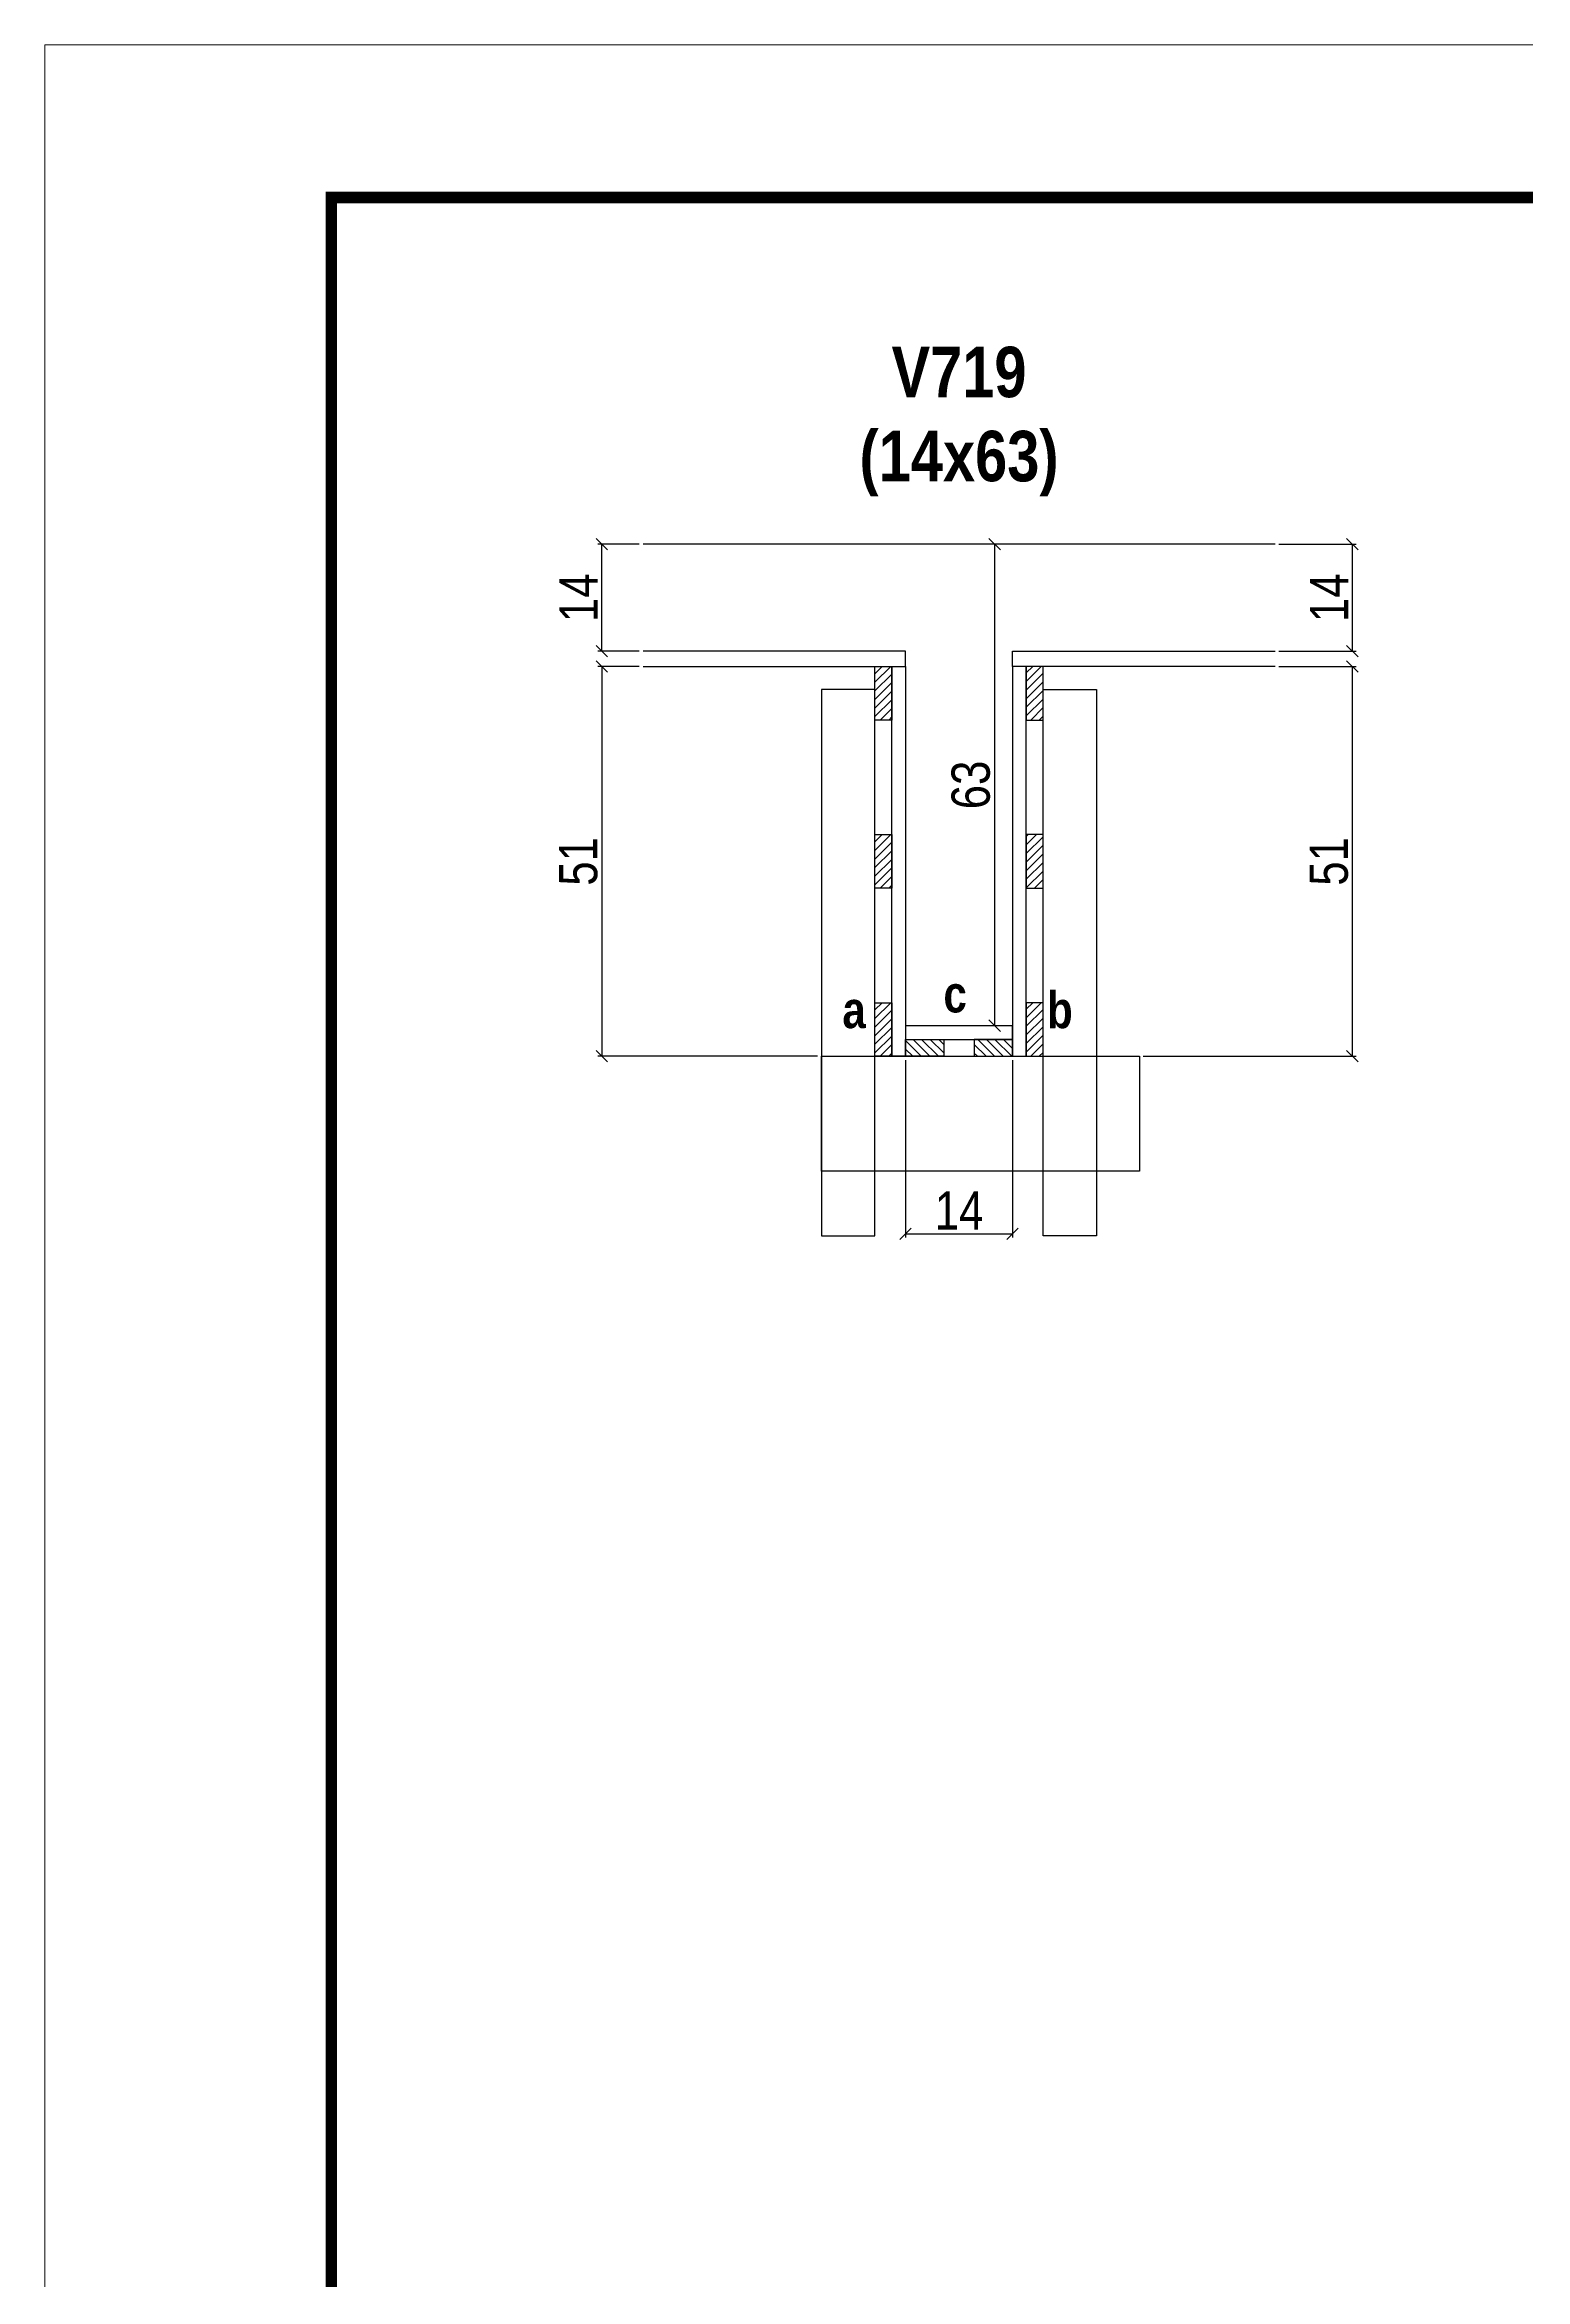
# Model space of a CAD drawing. Extents: x 3309 to 9563, y -2522 to 14608.
# Drawn here: x 4908 to 5295, y 11726 to 12311 of the extents above; entities that cross this region are included whole.
import ezdxf

# ---------------------------------------------------------------- set-up
doc = ezdxf.new("R2010")
doc.units = 0
doc.header["$PDMODE"] = 35
doc.header["$PDSIZE"] = -10
doc.linetypes.add('DASHED', pattern=[0.75, 0.5, -0.25])
for name, color, linetype, lineweight in [('CONCRETO', 251, 'Continuous', 25), ('Folhas', 255, 'Continuous', 9), ('SARRAFO DE PRESSAO', 251, 'DASHED', 9)]:
    doc.layers.add(name, color=color, linetype=linetype, lineweight=lineweight)
for name, color, linetype in [('COTA', 241, 'Continuous'), ('detalhes', 4, 'Continuous'), ('NOMENCLATURA', 7, 'Continuous'), ('Painéis', 200, 'Continuous'), ('SARR_2.2x7', 40, 'Continuous'), ('SARR_3.5x7', 81, 'Continuous')]:
    doc.layers.add(name, color=color, linetype=linetype)
doc.styles.add('COTA TECNICA 2X', font='techl___.ttf', dxfattribs={"height": 10})
doc.styles.add('TECNICA', font='techb___.ttf', dxfattribs={"height": 10})
doc.dimstyles.new('SECAO', dxfattribs={"dimscale": 0.333333, "dimtxt": 5, "dimasz": 9, "dimexe": 3, "dimexo": 3, "dimgap": 3, "dimtad": 1, "dimdec": 1, "dimlfac": 0.5, "dimzin": 12, "dimdsep": 46, "dimtxsty": 'COTA TECNICA 2X', "dimblk1": 'OBLIQUE', "dimblk2": 'OBLIQUE', "dimsah": 1, "dimcen": 0.9, "dimclrd": 4, "dimclre": 4, "dimclrt": 240, "dimadec": 1, "dimazin": 3, "dimtfac": 1, "dimtdec": 1, "dimtmove": 0, "dimatfit": 3, "dimfxl": 1, "dimtolj": 1, "dimtzin": 12, "dimarcsym": 0})
pattern_1 = [(45, (-118387.018, -21131.5717), (-1.122532015, 1.122532015), [])]

# ---------------------------------------------------------------- blocks, each defined once
blk = doc.blocks.new('9999999999')
at = {"layer": 'Folhas'}
blk.add_lwpolyline([(98138.98, 34190.21), (99623.98, 34190.21), (99623.98, 35240.21), (98138.98, 35240.21)], close=True, dxfattribs=at)
at = {"layer": 'Folhas', "color": 30, "const_width": 3}
blk.add_lwpolyline([(98213.98, 34230.21), (99583.98, 34230.21), (99583.98, 35200.21), (98213.98, 35200.21)], close=True, dxfattribs=at)
blk = doc.blocks.new('_Oblique')
at = {"color": 0, "linetype": 'ByBlock', "lineweight": -2}
blk.add_line((-0.5, -0.5), (0.5, 0.5), dxfattribs=at)
blk = doc.blocks.new('*D131')
at = {"layer": 'COTA', "color": 4, "lineweight": -2, "transparency": 16777216}
for p, q in [((5063.45, 12147.97), (5052.66, 12147.97)), ((5053.66, 12147.97), (5053.66, 12045.97)), ((5110.15, 12045.97), (5052.66, 12045.97))]:
    blk.add_line(p, q, dxfattribs=at)
at = {"layer": 'Defpoints', "color": 0, "transparency": 16777216}
for p in [(5064.45, 12147.97), (5053.66, 12045.97), (5111.15, 12045.97, 0)]:
    blk.add_point(p, dxfattribs=at)
at = {"layer": 'COTA', "color": 4, "lineweight": -2, "transparency": 16777216, "xscale": 3, "yscale": 3, "zscale": 3}
for p, rotation in [((5053.66, 12147.97), 90), ((5053.66, 12045.97), 270)]:
    blk.add_blockref('_Oblique', p, dxfattribs=dict(at, rotation=rotation))
at = {"layer": 'COTA', "color": 240, "transparency": 16777216, "insert": (5047.55, 12096.97), "char_height": 10, "attachment_point": 5, "rotation": 90, "style": 'COTA TECNICA 2X'}
blk.add_mtext('\\A1;51', dxfattribs=at)
blk = doc.blocks.new('*D132')
at = {"layer": 'COTA', "color": 4, "lineweight": -2, "transparency": 16777216}
for p, q in [((5160.15, 12179.97), (5155.48, 12179.97)), ((5156.48, 12053.97), (5156.48, 12179.97)), ((5160.15, 12053.97), (5155.48, 12053.97))]:
    blk.add_line(p, q, dxfattribs=at)
at = {"layer": 'Defpoints', "color": 0, "transparency": 16777216}
for p in [(5156.48, 12179.97), (5161.15, 12179.97), (5161.15, 12053.97)]:
    blk.add_point(p, dxfattribs=at)
at = {"layer": 'COTA', "color": 4, "lineweight": -2, "transparency": 16777216, "xscale": 3, "yscale": 3, "zscale": 3}
for p, rotation in [((5156.48, 12179.97), 90), ((5156.48, 12053.97), 270)]:
    blk.add_blockref('_Oblique', p, dxfattribs=dict(at, rotation=rotation))
at = {"layer": 'COTA', "color": 240, "transparency": 16777216, "insert": (5150.26, 12116.97), "char_height": 10, "attachment_point": 5, "rotation": 90, "style": 'COTA TECNICA 2X'}
blk.add_mtext('\\A1;63', dxfattribs=at)
blk = doc.blocks.new('*D133')
at = {"layer": 'COTA', "color": 4, "lineweight": -2, "transparency": 16777216}
for p, q in [((5063.45, 12179.97), (5052.66, 12179.97)), ((5053.66, 12151.97), (5053.66, 12179.97)), ((5063.45, 12151.97), (5052.66, 12151.97))]:
    blk.add_line(p, q, dxfattribs=at)
at = {"layer": 'Defpoints', "color": 0, "transparency": 16777216}
for p in [(5053.66, 12179.97), (5064.45, 12179.97), (5064.45, 12151.97)]:
    blk.add_point(p, dxfattribs=at)
at = {"layer": 'COTA', "color": 4, "lineweight": -2, "transparency": 16777216, "xscale": 3, "yscale": 3, "zscale": 3}
for p, rotation in [((5053.66, 12179.97), 90), ((5053.66, 12151.97), 270)]:
    blk.add_blockref('_Oblique', p, dxfattribs=dict(at, rotation=rotation))
at = {"layer": 'COTA', "color": 240, "transparency": 16777216, "insert": (5047.59, 12165.97), "char_height": 10, "attachment_point": 5, "rotation": 90, "style": 'COTA TECNICA 2X'}
blk.add_mtext('\\A1;14', dxfattribs=at)
blk = doc.blocks.new('*D134')
at = {"layer": 'COTA', "color": 4, "lineweight": -2, "transparency": 16777216}
for p, q in [((5133.15, 12044.97), (5133.15, 11998.52)), ((5161.15, 12044.97), (5161.15, 11998.52)), ((5133.15, 11999.52), (5161.15, 11999.52))]:
    blk.add_line(p, q, dxfattribs=at)
at = {"layer": 'Defpoints', "color": 0, "transparency": 16777216}
for p in [(5133.15, 12045.97), (5161.15, 12045.97), (5161.15, 11999.52)]:
    blk.add_point(p, dxfattribs=at)
at = {"layer": 'COTA', "color": 4, "lineweight": -2, "transparency": 16777216, "xscale": 3, "yscale": 3, "zscale": 3, "rotation": 180}
blk.add_blockref('_Oblique', (5133.15, 11999.52), dxfattribs=at)
at = {"layer": 'COTA', "color": 4, "lineweight": -2, "transparency": 16777216, "xscale": 3, "yscale": 3, "zscale": 3}
blk.add_blockref('_Oblique', (5161.15, 11999.52), dxfattribs=at)
at = {"layer": 'COTA', "color": 240, "transparency": 16777216, "insert": (5147.15, 12005.59), "char_height": 10, "attachment_point": 5, "style": 'COTA TECNICA 2X'}
blk.add_mtext('\\A1;14', dxfattribs=at)
blk = doc.blocks.new('*D135')
at = {"layer": 'COTA', "color": 4, "lineweight": -2, "transparency": 16777216}
for p, q in [((5230.85, 12147.97), (5251.08, 12147.97)), ((5250.08, 12045.97), (5250.08, 12147.97)), ((5195.34, 12045.97), (5251.08, 12045.97))]:
    blk.add_line(p, q, dxfattribs=at)
at = {"layer": 'Defpoints', "color": 0, "transparency": 16777216}
for p in [(5229.85, 12147.97), (5250.08, 12147.97), (5194.34, 12045.97)]:
    blk.add_point(p, dxfattribs=at)
at = {"layer": 'COTA', "color": 4, "lineweight": -2, "transparency": 16777216, "xscale": 3, "yscale": 3, "zscale": 3}
for p, rotation in [((5250.08, 12147.97), 90), ((5250.08, 12045.97), 270)]:
    blk.add_blockref('_Oblique', p, dxfattribs=dict(at, rotation=rotation))
at = {"layer": 'COTA', "color": 240, "transparency": 16777216, "insert": (5243.97, 12096.97), "char_height": 10, "attachment_point": 5, "rotation": 90, "style": 'COTA TECNICA 2X'}
blk.add_mtext('\\A1;51', dxfattribs=at)
blk = doc.blocks.new('*D136')
at = {"layer": 'COTA', "color": 4, "lineweight": -2, "transparency": 16777216}
for p, q in [((5230.85, 12179.97), (5251.08, 12179.97)), ((5250.08, 12151.97), (5250.08, 12179.97)), ((5230.85, 12151.97), (5251.08, 12151.97))]:
    blk.add_line(p, q, dxfattribs=at)
at = {"layer": 'Defpoints', "color": 0, "transparency": 16777216}
for p in [(5229.85, 12179.97), (5250.08, 12179.97), (5229.85, 12151.97)]:
    blk.add_point(p, dxfattribs=at)
at = {"layer": 'COTA', "color": 4, "lineweight": -2, "transparency": 16777216, "xscale": 3, "yscale": 3, "zscale": 3}
for p, rotation in [((5250.08, 12179.97), 90), ((5250.08, 12151.97), 270)]:
    blk.add_blockref('_Oblique', p, dxfattribs=dict(at, rotation=rotation))
at = {"layer": 'COTA', "color": 240, "transparency": 16777216, "insert": (5244.01, 12165.97), "char_height": 10, "attachment_point": 5, "rotation": 90, "style": 'COTA TECNICA 2X'}
blk.add_mtext('\\A1;14', dxfattribs=at)

msp = doc.modelspace()

# ---------------------------------------------------------------- hatches: boundary and pattern name
at = {"layer": 'SARR_2.2x7'}
h = msp.add_hatch(dxfattribs=at)
h.set_pattern_fill('ANSI31', color=256, scale=0.5)
h.set_pattern_definition([(45, (-118387.018, -21087.5717), (-1.122532015, 1.122532015), [])])
h.paths.add_polyline_path([(5125.15, 12133.97), (5129.55, 12133.97), (5129.55, 12147.97), (5125.15, 12147.97)])
h = msp.add_hatch(dxfattribs=at)
h.set_pattern_fill('ANSI31', color=256, scale=0.5)
h.set_pattern_definition([(45, (-118397.018, -21087.5717), (-1.122532015, 1.122532015), [])])
h.paths.add_polyline_path([(5169.15, 12133.97), (5164.75, 12133.97), (5164.75, 12147.97), (5169.15, 12147.97)])
h = msp.add_hatch(dxfattribs=at)
h.set_pattern_fill('ANSI31', color=256, scale=0.5)
h.set_pattern_definition(pattern_1)
h.paths.add_polyline_path([(5125.15, 12089.97), (5129.55, 12089.97), (5129.55, 12103.97), (5125.15, 12103.97)])
h = msp.add_hatch(dxfattribs=at)
h.set_pattern_fill('ANSI31', color=256, scale=0.5)
h.set_pattern_definition(pattern_1)
h.paths.add_polyline_path([(5169.15, 12089.97), (5164.75, 12089.97), (5164.75, 12103.97), (5169.15, 12103.97)])
h = msp.add_hatch(dxfattribs=at)
h.set_pattern_fill('ANSI31', color=256, scale=0.5)
h.set_pattern_definition([(45, (-118387.018, -21175.5717), (-1.122532015, 1.122532015), [])])
h.paths.add_polyline_path([(5125.15, 12045.97), (5129.55, 12045.97), (5129.55, 12059.97), (5125.15, 12059.97)])
h = msp.add_hatch(dxfattribs=at)
h.set_pattern_fill('ANSI31', color=256, scale=0.5)
h.set_pattern_definition([(45, (-118397.018, -21175.5717), (-1.122532015, 1.122532015), [])])
h.paths.add_polyline_path([(5169.15, 12045.97), (5164.75, 12045.97), (5164.75, 12059.97), (5169.15, 12059.97)])
h = msp.add_hatch(dxfattribs=at)
h.set_pattern_fill('ANSI31', color=256, scale=0.5, angle=90)
h.set_pattern_definition([(135, (38368.6903, -111466.2027), (-1.122532015, -1.122532015), [])])
h.paths.add_polyline_path([(5143.15, 12045.97), (5143.15, 12050.37), (5133.15, 12050.37), (5133.15, 12045.97)])
h = msp.add_hatch(dxfattribs=at)
h.set_pattern_fill('ANSI31', color=256, scale=0.5, angle=90)
h.set_pattern_definition([(135, (38358.6903, -111466.2027), (-1.122532015, -1.122532015), [])])
h.paths.add_polyline_path([(5151.15, 12050.37), (5151.15, 12045.97), (5161.15, 12045.97), (5161.15, 12050.37)])

# ---------------------------------------------------------------- linework, layer by layer
at = {"layer": 'CONCRETO', "linetype": 'Continuous'}
msp.add_line((5229.85, 12179.97), (5064.45, 12179.97), dxfattribs=at)
at = {"layer": 'Painéis', "linetype": 'Continuous'}
for points in [[(5064.45, 12147.97), (5133.15, 12147.97), (5133.15, 12151.97), (5064.45, 12151.97)], [(5229.85, 12147.97), (5161.15, 12147.97), (5161.15, 12151.97), (5229.85, 12151.97)]]:
    msp.add_lwpolyline(points, dxfattribs=at)
for points in [[(5129.55, 12045.97), (5129.55, 12147.97), (5133.15, 12147.97), (5133.15, 12045.97)], [(5164.75, 12045.97), (5164.75, 12147.97), (5161.15, 12147.97), (5161.15, 12045.97)], [(5161.15, 12053.97), (5133.15, 12053.97), (5133.15, 12050.37), (5161.15, 12050.37)]]:
    msp.add_lwpolyline(points, close=True, dxfattribs=at)
at = {"layer": 'SARR_2.2x7'}
for points in [[(5129.55, 12147.97), (5129.55, 12133.97), (5125.15, 12133.97), (5125.15, 12147.97)], [(5164.75, 12147.97), (5164.75, 12133.97), (5169.15, 12133.97), (5169.15, 12147.97)], [(5129.55, 12103.97), (5129.55, 12089.97), (5125.15, 12089.97), (5125.15, 12103.97)], [(5164.75, 12103.97), (5164.75, 12089.97), (5169.15, 12089.97), (5169.15, 12103.97)], [(5129.55, 12059.97), (5129.55, 12045.97), (5125.15, 12045.97), (5125.15, 12059.97)], [(5164.75, 12059.97), (5164.75, 12045.97), (5169.15, 12045.97), (5169.15, 12059.97)], [(5133.15, 12050.37), (5143.15, 12050.37), (5143.15, 12045.97), (5133.15, 12045.97)], [(5161.15, 12050.37), (5151.15, 12050.37), (5151.15, 12045.97), (5161.15, 12045.97)]]:
    msp.add_lwpolyline(points, close=True, dxfattribs=at)
at = {"layer": 'SARR_3.5x7'}
for points in [[(5125.15, 12141.97), (5111.15, 12141.97), (5111.15, 11998.99), (5125.15, 11998.99)], [(5169.15, 12141.97), (5183.15, 12141.97), (5183.15, 11998.99), (5169.15, 11998.99)], [(5111.15, 12045.97), (5194.34, 12045.97), (5194.34, 12015.88), (5111.15, 12015.88)]]:
    msp.add_lwpolyline(points, close=True, dxfattribs=at)

# ---------------------------------------------------------------- block references
at = {"layer": 'SARRAFO DE PRESSAO', "color": 6, "linetype": 'ByBlock'}
msp.add_blockref('9999999999', (-93231.11, -22929.5), dxfattribs=at)

# ---------------------------------------------------------------- texts
at = {"layer": 'detalhes', "style": 'TECNICA'}
for s, p in [('a', (5116.63, 12053.33)), ('c', (5143.07, 12057.44)), ('b', (5170.19, 12053.32))]:
    msp.add_text(s, height=9.6, dxfattribs=at).set_placement(p)
at = {"layer": 'NOMENCLATURA', "insert": (5147.15, 12231.66), "char_height": 13.2, "attachment_point": 2, "style": 'TECNICA'}
msp.add_mtext_dynamic_manual_height_columns('V719\\P(14x63)', width=300.2766, gutter_width=1, heights=[0], dxfattribs=at)

# ---------------------------------------------------------------- dimensions: what is measured, and where the dimension line sits
at = {"layer": 'COTA'}
for base, p1, p2, picture, middle in [((5053.66, 12179.97), (5064.45, 12151.97), (5064.45, 12179.97), '*D133', (5047.59, 12165.97)), ((5250.08, 12179.97), (5229.85, 12151.97), (5229.85, 12179.97), '*D136', (5244.01, 12165.97)), ((5053.66, 12045.97), (5064.45, 12147.97), (5111.15, 12045.97), '*D131', (5047.55, 12096.97)), ((5250.08, 12147.97), (5194.34, 12045.97), (5229.85, 12147.97), '*D135', (5243.97, 12096.97))]:
    dim = msp.add_linear_dim(base=base, p1=p1, p2=p2, angle=90, dimstyle='SECAO', dxfattribs=at)
    dim.commit()
    dim.dimension.update_dxf_attribs({"geometry": picture, "text_midpoint": middle})
dim = msp.add_linear_dim(base=(5156.48, 12179.97), p1=(5161.15, 12053.97), p2=(5161.15, 12179.97), angle=90, dimstyle='SECAO', dxfattribs=at)
dim.commit()
dim.dimension.update_dxf_attribs({"geometry": '*D132', "text_midpoint": (5156.48, 12116.97), "dimtype": 160})
dim = msp.add_linear_dim(base=(5161.15, 11999.52), p1=(5133.15, 12045.97), p2=(5161.15, 12045.97), dimstyle='SECAO', dxfattribs=at)
dim.commit()
dim.dimension.update_dxf_attribs({"geometry": '*D134', "text_midpoint": (5147.15, 12005.59)})

doc.saveas('drawing.dxf')
